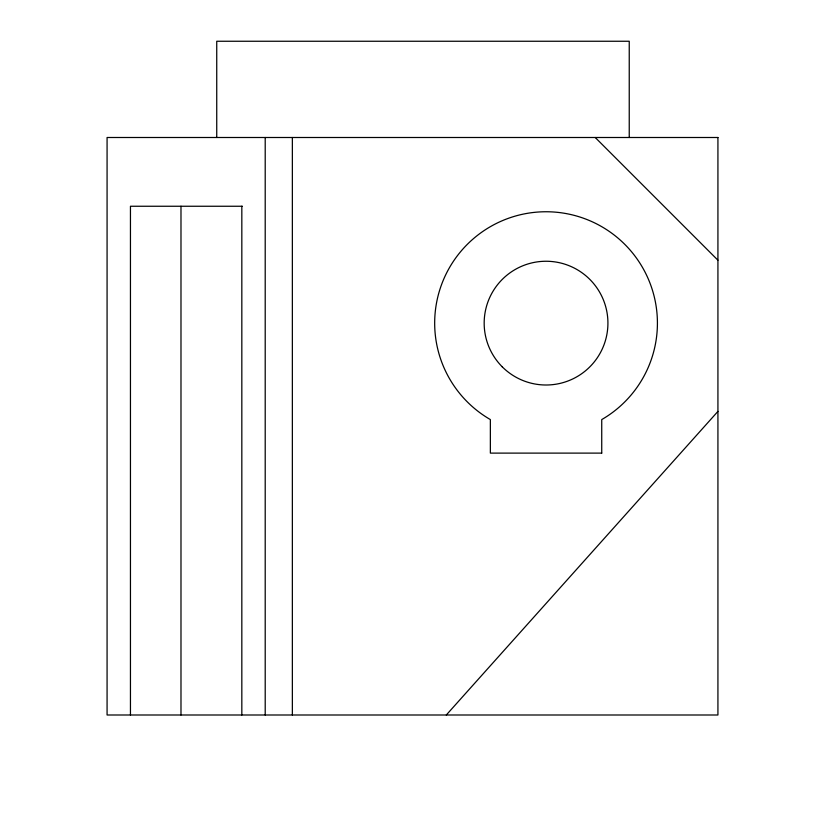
<?xml version="1.0" encoding="UTF-8"?>
<svg xmlns="http://www.w3.org/2000/svg" width="825" height="825" viewBox="0 0 825 825"><rect width="100%" height="100%" fill="white"/><g stroke="black" fill="none" stroke-linecap="round" stroke-linejoin="round"><path stroke-width="1.24" d="M446.294 714.997L717.925 411.397M242.344 206.25L130.453 206.25L130.453 714.997M595.217 137.497L717.925 260.205M629.238 137.497L629.238 41.25L216.738 41.25L216.738 137.497M292.359 137.497L292.359 714.997M265.207 137.497L265.207 714.997M241.828 206.25L241.828 714.997M180.984 206.25L180.984 714.997M717.925 137.497L107.075 137.497L107.075 714.997L717.925 714.997L717.925 137.497M601.734 453.111L490.359 453.111L490.359 419.574A111.375 111.375 0 0 1 460.732 251.532A111.375 111.375 0 0 1 631.362 251.532A111.375 111.375 0 0 1 601.734 419.574L601.734 453.111M502.291 366.877A61.875 61.875 0 0 0 605.818 339.137A61.875 61.875 0 0 0 530.032 263.361A61.875 61.875 0 0 0 502.291 366.877"/></g></svg>
